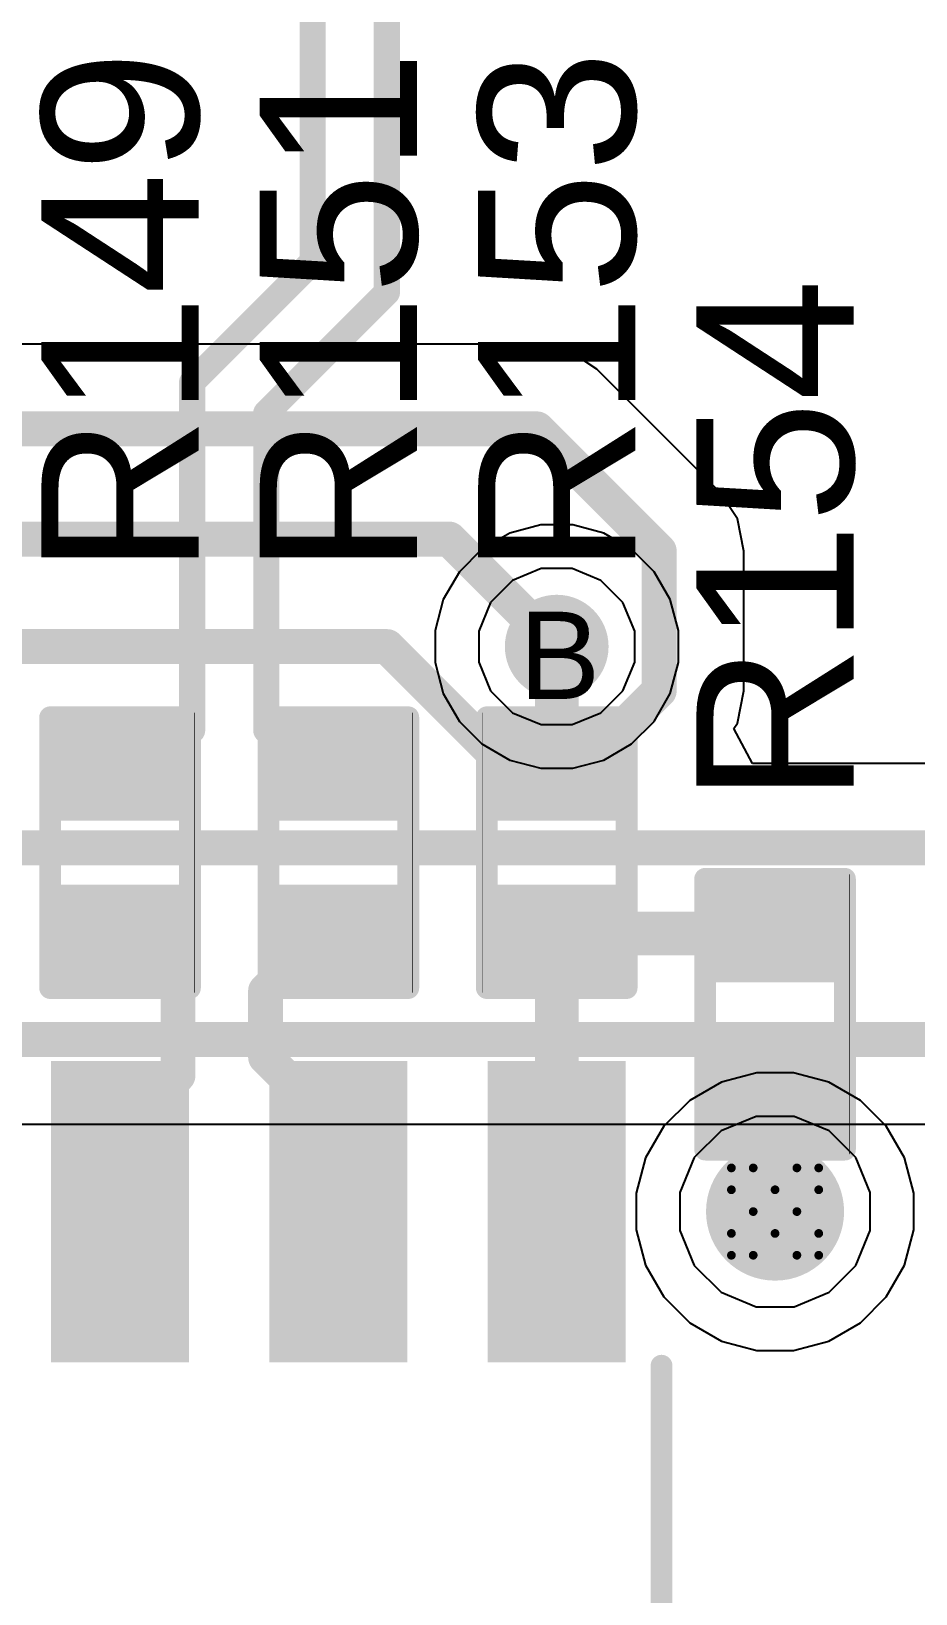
# Model space of a CAD drawing. Header units: inches. Extents: x 0 to 5379, y 0 to 5429.
# Drawn here: x 148.6 to 153.74, y 92.97 to 102.06 of the extents above; entities that cross this region are included whole.
import ezdxf

# ---------------------------------------------------------------- set-up
doc = ezdxf.new("R2010")
doc.units = ezdxf.units.IN
for name, color, linetype in [('Bottom Layer', 5, 'Continuous'), ('Bottom Solder', 6, 'Continuous'), ('Drill Drawing', 1, 'Continuous'), ('GND01', 16, 'Continuous'), ('GND02', 76, 'Continuous'), ('PWR', 156, 'Continuous'), ('SIG 01', 90, 'Continuous'), ('Top Layer', 1, 'Continuous'), ('Top Overlay', 2, 'Continuous'), ('Top Paste', 8, 'Continuous'), ('Top Solder', 216, 'Continuous'), ('Via Holes', 16, 'Continuous')]:
    doc.layers.add(name, color=color, linetype=linetype)
doc.styles.add('Arial', font='', dxfattribs={"height": 0.2})
doc.styles.get('Arial').set_extended_font_data('Arial')

# ---------------------------------------------------------------- blocks, each defined once
blk = doc.blocks.new('SOIC_8_0_154___3_90___W______60')
at = {"layer": 'Top Layer'}
for points in [[(-3.475, 1.605), (-3.475, 2.205), (-1.925, 2.205), (-1.925, 1.605)], [(1.925, 1.605), (1.925, 2.205), (3.475, 2.205), (3.475, 1.605)], [(-3.475, 0.335), (-3.475, 0.935), (-1.925, 0.935), (-1.925, 0.335)], [(1.925, 0.335), (1.925, 0.935), (3.475, 0.935), (3.475, 0.335)], [(-3.475, -0.935), (-3.475, -0.335), (-1.925, -0.335), (-1.925, -0.935)], [(1.925, -0.935), (1.925, -0.335), (3.475, -0.335), (3.475, -0.935)], [(-3.475, -2.205), (-3.475, -1.605), (-1.925, -1.605), (-1.925, -2.205)], [(1.925, -2.205), (1.925, -1.605), (3.475, -1.605), (3.475, -2.205)]]:
    blk.add_hatch(color=1, dxfattribs=at).paths.add_polyline_path(points)
at = {"layer": 'Top Overlay'}
blk.add_hatch(color=2, dxfattribs=at).paths.add_polyline_path([(-1.8382, 1.6258), (-1.4826, 1.6258), (-1.4826, 2.21), (-1.8382, 2.21)])
at = {"layer": 'Top Paste'}
for points in [[(-3.475, 1.605), (-3.475, 2.205), (-1.925, 2.205), (-1.925, 1.605)], [(1.925, 1.605), (1.925, 2.205), (3.475, 2.205), (3.475, 1.605)], [(-3.475, 0.335), (-3.475, 0.935), (-1.925, 0.935), (-1.925, 0.335)], [(1.925, 0.335), (1.925, 0.935), (3.475, 0.935), (3.475, 0.335)], [(-3.475, -0.935), (-3.475, -0.335), (-1.925, -0.335), (-1.925, -0.935)], [(1.925, -0.935), (1.925, -0.335), (3.475, -0.335), (3.475, -0.935)], [(-3.475, -2.205), (-3.475, -1.605), (-1.925, -1.605), (-1.925, -2.205)], [(1.925, -2.205), (1.925, -1.605), (3.475, -1.605), (3.475, -2.205)]]:
    blk.add_hatch(color=8, dxfattribs=at).paths.add_polyline_path(points)
at = {"layer": 'Top Solder'}
for points in [[(-3.5766, 1.5034), (-3.5766, 2.3066), (-1.8234, 2.3066), (-1.8234, 1.5034)], [(1.8234, 1.5034), (1.8234, 2.3066), (3.5766, 2.3066), (3.5766, 1.5034)], [(-3.5766, 0.2334), (-3.5766, 1.0366), (-1.8234, 1.0366), (-1.8234, 0.2334)], [(1.8234, 0.2334), (1.8234, 1.0366), (3.5766, 1.0366), (3.5766, 0.2334)], [(-3.5766, -1.0366), (-3.5766, -0.2334), (-1.8234, -0.2334), (-1.8234, -1.0366)], [(1.8234, -1.0366), (1.8234, -0.2334), (3.5766, -0.2334), (3.5766, -1.0366)], [(-3.5766, -2.3066), (-3.5766, -1.5034), (-1.8234, -1.5034), (-1.8234, -2.3066)], [(1.8234, -2.3066), (1.8234, -1.5034), (3.5766, -1.5034), (3.5766, -2.3066)]]:
    blk.add_hatch(color=216, dxfattribs=at).paths.add_polyline_path(points)
at = {"layer": 'Top Overlay'}
for points in [[(-1.8288, 2.5146, 0.127, 0.127, 0), (1.8034, 2.5146, 0.127, 0.127, 0)], [(-3.794, 2.0574, 0.127, 0.127, 0), (-3.794, 1.8034, 0.127, 0.127, 0)], [(-3.794, 2.0574, 0.127, 0.127, 0), (-3.667, 1.9304, 0.127, 0.127, 0)], [(-3.667, 1.9304, 0.127, 0.127, 0), (-3.794, 1.8034, 0.127, 0.127, 0)], [(-1.8288, -2.5146, 0.127, 0.127, 0), (1.8034, -2.5146, 0.127, 0.127, 0)]]:
    blk.add_lwpolyline(points, format="xyseb", dxfattribs=at)
for points in [[(-1.8605, 2.5146, 0.0635, 0.0635, 1), (-1.7971, 2.5146, 0.0635, 0.0635, 1)], [(1.7716, 2.5146, 0.0635, 0.0635, 1), (1.8352, 2.5146, 0.0635, 0.0635, 1)], [(-3.8258, 2.0574, 0.0635, 0.0635, 1), (-3.7623, 2.0574, 0.0635, 0.0635, 1)], [(-3.8258, 2.0574, 0.0635, 0.0635, 1), (-3.7623, 2.0574, 0.0635, 0.0635, 1)], [(-3.6988, 1.9304, 0.0635, 0.0635, 1), (-3.6353, 1.9304, 0.0635, 0.0635, 1)], [(-3.6988, 1.9304, 0.0635, 0.0635, 1), (-3.6353, 1.9304, 0.0635, 0.0635, 1)], [(-3.8258, 1.8034, 0.0635, 0.0635, 1), (-3.7623, 1.8034, 0.0635, 0.0635, 1)], [(-3.8258, 1.8034, 0.0635, 0.0635, 1), (-3.7623, 1.8034, 0.0635, 0.0635, 1)], [(-1.8605, -2.5146, 0.0635, 0.0635, 1), (-1.7971, -2.5146, 0.0635, 0.0635, 1)], [(1.7716, -2.5146, 0.0635, 0.0635, 1), (1.8352, -2.5146, 0.0635, 0.0635, 1)]]:
    blk.add_lwpolyline(points, format="xyseb", close=True, dxfattribs=at)
blk = doc.blocks.new('R___0402_61')
at = {"layer": 'Top Layer'}
for points in [[(-0.6985, -0.3175), (-0.6985, 0.3175), (-0.2413, 0.3175), (-0.2413, -0.3175)], [(0.2413, -0.3175), (0.2413, 0.3175), (0.6985, 0.3175), (0.6985, -0.3175)]]:
    blk.add_hatch(color=1, dxfattribs=at).paths.add_polyline_path(points)
at = {"layer": 'Top Paste'}
for points in [[(-0.6985, -0.3175), (-0.6985, 0.3175), (-0.2413, 0.3175), (-0.2413, -0.3175)], [(0.2413, -0.3175), (0.2413, 0.3175), (0.6985, 0.3175), (0.6985, -0.3175)]]:
    blk.add_hatch(color=8, dxfattribs=at).paths.add_polyline_path(points)
at = {"layer": 'Top Solder'}
for points in [[(-0.7535, -0.3725), (-0.7535, 0.3725), (-0.1863, 0.3725), (-0.1863, -0.3725)], [(0.1863, -0.3725), (0.1863, 0.3725), (0.7535, 0.3725), (0.7535, -0.3725)]]:
    blk.add_hatch(color=216, dxfattribs=at).paths.add_polyline_path(points)
at = {"layer": 'Top Overlay'}
for points in [[(-0.7874, 0.4064, 0.127, 0.127, 0), (0.7874, 0.4064, 0.127, 0.127, 0)], [(-0.7874, 0.4064, 0.127, 0.127, 0), (-0.7874, -0.4064, 0.127, 0.127, 0)], [(0.7874, 0.4064, 0.127, 0.127, 0), (0.7874, -0.4064, 0.127, 0.127, 0)], [(-0.7874, -0.4064, 0.127, 0.127, 0), (0.7874, -0.4064, 0.127, 0.127, 0)], [(-0.8128, -0.4318, 0.00323, 0.00323, 0), (0.8128, -0.4318, 0.00323, 0.00323, 0)]]:
    blk.add_lwpolyline(points, format="xyseb", dxfattribs=at)
for points in [[(-0.8191, 0.4064, 0.0635, 0.0635, 1), (-0.7556, 0.4064, 0.0635, 0.0635, 1)], [(-0.8191, 0.4064, 0.0635, 0.0635, 1), (-0.7556, 0.4064, 0.0635, 0.0635, 1)], [(0.7556, 0.4064, 0.0635, 0.0635, 1), (0.8191, 0.4064, 0.0635, 0.0635, 1)], [(0.7556, 0.4064, 0.0635, 0.0635, 1), (0.8191, 0.4064, 0.0635, 0.0635, 1)], [(-0.8191, -0.4064, 0.0635, 0.0635, 1), (-0.7556, -0.4064, 0.0635, 0.0635, 1)], [(-0.8191, -0.4064, 0.0635, 0.0635, 1), (-0.7556, -0.4064, 0.0635, 0.0635, 1)], [(0.7556, -0.4064, 0.0635, 0.0635, 1), (0.8191, -0.4064, 0.0635, 0.0635, 1)], [(0.7556, -0.4064, 0.0635, 0.0635, 1), (0.8191, -0.4064, 0.0635, 0.0635, 1)], [(-0.8136, -0.4318, 0.00161, 0.00161, 1), (-0.812, -0.4318, 0.00161, 0.00161, 1)], [(0.812, -0.4318, 0.00161, 0.00161, 1), (0.8136, -0.4318, 0.00161, 0.00161, 1)]]:
    blk.add_lwpolyline(points, format="xyseb", close=True, dxfattribs=at)
blk = doc.blocks.new('R___0402_62')
at = {"layer": 'Top Layer'}
for points in [[(-0.6985, -0.3175), (-0.6985, 0.3175), (-0.2413, 0.3175), (-0.2413, -0.3175)], [(0.2413, -0.3175), (0.2413, 0.3175), (0.6985, 0.3175), (0.6985, -0.3175)]]:
    blk.add_hatch(color=1, dxfattribs=at).paths.add_polyline_path(points)
at = {"layer": 'Top Paste'}
for points in [[(-0.6985, -0.3175), (-0.6985, 0.3175), (-0.2413, 0.3175), (-0.2413, -0.3175)], [(0.2413, -0.3175), (0.2413, 0.3175), (0.6985, 0.3175), (0.6985, -0.3175)]]:
    blk.add_hatch(color=8, dxfattribs=at).paths.add_polyline_path(points)
at = {"layer": 'Top Solder'}
for points in [[(-0.7535, -0.3725), (-0.7535, 0.3725), (-0.1863, 0.3725), (-0.1863, -0.3725)], [(0.1863, -0.3725), (0.1863, 0.3725), (0.7535, 0.3725), (0.7535, -0.3725)]]:
    blk.add_hatch(color=216, dxfattribs=at).paths.add_polyline_path(points)
at = {"layer": 'Top Overlay'}
for points in [[(0.7874, 0.4064, 0.127, 0.127, 0), (-0.7874, 0.4064, 0.127, 0.127, 0)], [(-0.7874, -0.4064, 0.127, 0.127, 0), (-0.7874, 0.4064, 0.127, 0.127, 0)], [(0.7874, -0.4064, 0.127, 0.127, 0), (0.7874, 0.4064, 0.127, 0.127, 0)], [(0.7874, -0.4064, 0.127, 0.127, 0), (-0.7874, -0.4064, 0.127, 0.127, 0)], [(0.8128, -0.4318, 0.00323, 0.00323, 0), (-0.8128, -0.4318, 0.00323, 0.00323, 0)]]:
    blk.add_lwpolyline(points, format="xyseb", dxfattribs=at)
for points in [[(-0.8191, 0.4064, 0.0635, 0.0635, 1), (-0.7556, 0.4064, 0.0635, 0.0635, 1)], [(-0.8191, 0.4064, 0.0635, 0.0635, 1), (-0.7556, 0.4064, 0.0635, 0.0635, 1)], [(0.7556, 0.4064, 0.0635, 0.0635, 1), (0.8191, 0.4064, 0.0635, 0.0635, 1)], [(0.7556, 0.4064, 0.0635, 0.0635, 1), (0.8191, 0.4064, 0.0635, 0.0635, 1)], [(-0.8191, -0.4064, 0.0635, 0.0635, 1), (-0.7556, -0.4064, 0.0635, 0.0635, 1)], [(-0.8191, -0.4064, 0.0635, 0.0635, 1), (-0.7556, -0.4064, 0.0635, 0.0635, 1)], [(0.7556, -0.4064, 0.0635, 0.0635, 1), (0.8191, -0.4064, 0.0635, 0.0635, 1)], [(0.7556, -0.4064, 0.0635, 0.0635, 1), (0.8191, -0.4064, 0.0635, 0.0635, 1)], [(-0.8136, -0.4318, 0.00161, 0.00161, 1), (-0.812, -0.4318, 0.00161, 0.00161, 1)], [(0.812, -0.4318, 0.00161, 0.00161, 1), (0.8136, -0.4318, 0.00161, 0.00161, 1)]]:
    blk.add_lwpolyline(points, format="xyseb", close=True, dxfattribs=at)
blk = doc.blocks.new('R___0402_64')
at = {"layer": 'Top Layer'}
for points in [[(-0.6985, -0.3175), (-0.6985, 0.3175), (-0.2413, 0.3175), (-0.2413, -0.3175)], [(0.2413, -0.3175), (0.2413, 0.3175), (0.6985, 0.3175), (0.6985, -0.3175)]]:
    blk.add_hatch(color=1, dxfattribs=at).paths.add_polyline_path(points)
at = {"layer": 'Top Paste'}
for points in [[(-0.6985, -0.3175), (-0.6985, 0.3175), (-0.2413, 0.3175), (-0.2413, -0.3175)], [(0.2413, -0.3175), (0.2413, 0.3175), (0.6985, 0.3175), (0.6985, -0.3175)]]:
    blk.add_hatch(color=8, dxfattribs=at).paths.add_polyline_path(points)
at = {"layer": 'Top Solder'}
for points in [[(-0.7535, -0.3725), (-0.7535, 0.3725), (-0.1863, 0.3725), (-0.1863, -0.3725)], [(0.1863, -0.3725), (0.1863, 0.3725), (0.7535, 0.3725), (0.7535, -0.3725)]]:
    blk.add_hatch(color=216, dxfattribs=at).paths.add_polyline_path(points)
at = {"layer": 'Top Overlay'}
for points in [[(-0.7874, 0.4064, 0.127, 0.127, 0), (0.7874, 0.4064, 0.127, 0.127, 0)], [(-0.7874, 0.4064, 0.127, 0.127, 0), (-0.7874, -0.4064, 0.127, 0.127, 0)], [(0.7874, 0.4064, 0.127, 0.127, 0), (0.7874, -0.4064, 0.127, 0.127, 0)], [(-0.7874, -0.4064, 0.127, 0.127, 0), (0.7874, -0.4064, 0.127, 0.127, 0)], [(-0.8128, -0.4318, 0.00323, 0.00323, 0), (0.8128, -0.4318, 0.00323, 0.00323, 0)]]:
    blk.add_lwpolyline(points, format="xyseb", dxfattribs=at)
for points in [[(-0.8191, 0.4064, 0.0635, 0.0635, 1), (-0.7556, 0.4064, 0.0635, 0.0635, 1)], [(-0.8191, 0.4064, 0.0635, 0.0635, 1), (-0.7556, 0.4064, 0.0635, 0.0635, 1)], [(0.7556, 0.4064, 0.0635, 0.0635, 1), (0.8191, 0.4064, 0.0635, 0.0635, 1)], [(0.7556, 0.4064, 0.0635, 0.0635, 1), (0.8191, 0.4064, 0.0635, 0.0635, 1)], [(-0.8191, -0.4064, 0.0635, 0.0635, 1), (-0.7556, -0.4064, 0.0635, 0.0635, 1)], [(-0.8191, -0.4064, 0.0635, 0.0635, 1), (-0.7556, -0.4064, 0.0635, 0.0635, 1)], [(0.7556, -0.4064, 0.0635, 0.0635, 1), (0.8191, -0.4064, 0.0635, 0.0635, 1)], [(0.7556, -0.4064, 0.0635, 0.0635, 1), (0.8191, -0.4064, 0.0635, 0.0635, 1)], [(-0.8136, -0.4318, 0.00161, 0.00161, 1), (-0.812, -0.4318, 0.00161, 0.00161, 1)], [(0.812, -0.4318, 0.00161, 0.00161, 1), (0.8136, -0.4318, 0.00161, 0.00161, 1)]]:
    blk.add_lwpolyline(points, format="xyseb", close=True, dxfattribs=at)
blk = doc.blocks.new('R___0402_66')
at = {"layer": 'Top Layer'}
for points in [[(-0.6985, -0.3175), (-0.6985, 0.3175), (-0.2413, 0.3175), (-0.2413, -0.3175)], [(0.2413, -0.3175), (0.2413, 0.3175), (0.6985, 0.3175), (0.6985, -0.3175)]]:
    blk.add_hatch(color=1, dxfattribs=at).paths.add_polyline_path(points)
at = {"layer": 'Top Paste'}
for points in [[(-0.6985, -0.3175), (-0.6985, 0.3175), (-0.2413, 0.3175), (-0.2413, -0.3175)], [(0.2413, -0.3175), (0.2413, 0.3175), (0.6985, 0.3175), (0.6985, -0.3175)]]:
    blk.add_hatch(color=8, dxfattribs=at).paths.add_polyline_path(points)
at = {"layer": 'Top Solder'}
for points in [[(-0.7535, -0.3725), (-0.7535, 0.3725), (-0.1863, 0.3725), (-0.1863, -0.3725)], [(0.1863, -0.3725), (0.1863, 0.3725), (0.7535, 0.3725), (0.7535, -0.3725)]]:
    blk.add_hatch(color=216, dxfattribs=at).paths.add_polyline_path(points)
at = {"layer": 'Top Overlay'}
for points in [[(-0.7874, 0.4064, 0.127, 0.127, 0), (0.7874, 0.4064, 0.127, 0.127, 0)], [(-0.7874, 0.4064, 0.127, 0.127, 0), (-0.7874, -0.4064, 0.127, 0.127, 0)], [(0.7874, 0.4064, 0.127, 0.127, 0), (0.7874, -0.4064, 0.127, 0.127, 0)], [(-0.7874, -0.4064, 0.127, 0.127, 0), (0.7874, -0.4064, 0.127, 0.127, 0)], [(-0.8128, -0.4318, 0.00323, 0.00323, 0), (0.8128, -0.4318, 0.00323, 0.00323, 0)]]:
    blk.add_lwpolyline(points, format="xyseb", dxfattribs=at)
for points in [[(-0.8191, 0.4064, 0.0635, 0.0635, 1), (-0.7556, 0.4064, 0.0635, 0.0635, 1)], [(-0.8191, 0.4064, 0.0635, 0.0635, 1), (-0.7556, 0.4064, 0.0635, 0.0635, 1)], [(0.7556, 0.4064, 0.0635, 0.0635, 1), (0.8191, 0.4064, 0.0635, 0.0635, 1)], [(0.7556, 0.4064, 0.0635, 0.0635, 1), (0.8191, 0.4064, 0.0635, 0.0635, 1)], [(-0.8191, -0.4064, 0.0635, 0.0635, 1), (-0.7556, -0.4064, 0.0635, 0.0635, 1)], [(-0.8191, -0.4064, 0.0635, 0.0635, 1), (-0.7556, -0.4064, 0.0635, 0.0635, 1)], [(0.7556, -0.4064, 0.0635, 0.0635, 1), (0.8191, -0.4064, 0.0635, 0.0635, 1)], [(0.7556, -0.4064, 0.0635, 0.0635, 1), (0.8191, -0.4064, 0.0635, 0.0635, 1)], [(-0.8136, -0.4318, 0.00161, 0.00161, 1), (-0.812, -0.4318, 0.00161, 0.00161, 1)], [(0.812, -0.4318, 0.00161, 0.00161, 1), (0.8136, -0.4318, 0.00161, 0.00161, 1)]]:
    blk.add_lwpolyline(points, format="xyseb", close=True, dxfattribs=at)

msp = doc.modelspace()

# ---------------------------------------------------------------- hatches: boundary and pattern name
at = {"layer": 'Bottom Layer'}
h = msp.add_hatch(color=5, dxfattribs=at)
edge = h.paths.add_edge_path()
edge.add_arc((151.655, 98.4758), 0.2, 0, 360)
h = msp.add_hatch(color=5, dxfattribs=at)
edge = h.paths.add_edge_path()
edge.add_arc((152.925, 95.1893), 0.3, 0, 360)
at = {"layer": 'Bottom Solder'}
h = msp.add_hatch(color=6, dxfattribs=at)
edge = h.paths.add_edge_path()
edge.add_arc((151.655, 98.4758), 0.3016, 0, 360)
h = msp.add_hatch(color=6, dxfattribs=at)
edge = h.paths.add_edge_path()
edge.add_arc((152.925, 95.1893), 0.4016, 0, 360)
at = {"layer": 'GND01'}
h = msp.add_hatch(color=16, dxfattribs=at)
edge = h.paths.add_edge_path()
edge.add_arc((151.655, 98.4758), 0.2, 0, 360)
h = msp.add_hatch(color=16, dxfattribs=at)
edge = h.paths.add_edge_path()
edge.add_arc((152.925, 95.1893), 0.3, 0, 360)
at = {"layer": 'GND02'}
h = msp.add_hatch(color=76, dxfattribs=at)
edge = h.paths.add_edge_path()
edge.add_arc((151.655, 98.4758), 0.2, 0, 360)
h = msp.add_hatch(color=76, dxfattribs=at)
edge = h.paths.add_edge_path()
edge.add_arc((152.925, 95.1893), 0.3, 0, 360)
at = {"layer": 'PWR'}
h = msp.add_hatch(color=156, dxfattribs=at)
edge = h.paths.add_edge_path()
edge.add_arc((151.655, 98.4758), 0.2, 0, 360)
h = msp.add_hatch(color=156, dxfattribs=at)
edge = h.paths.add_edge_path()
edge.add_arc((152.925, 95.1893), 0.3, 0, 360)
at = {"layer": 'SIG 01'}
h = msp.add_hatch(color=90, dxfattribs=at)
edge = h.paths.add_edge_path()
edge.add_arc((151.655, 98.4758), 0.2, 0, 360)
h = msp.add_hatch(color=90, dxfattribs=at)
edge = h.paths.add_edge_path()
edge.add_arc((152.925, 95.1893), 0.3, 0, 360)
at = {"layer": 'Top Layer'}
h = msp.add_hatch(color=1, dxfattribs=at)
edge = h.paths.add_edge_path()
edge.add_arc((151.655, 98.4758), 0.2, 0, 360)
h = msp.add_hatch(color=1, dxfattribs=at)
edge = h.paths.add_edge_path()
edge.add_arc((152.925, 95.1893), 0.3, 0, 360)
at = {"layer": 'Top Solder'}
h = msp.add_hatch(color=216, dxfattribs=at)
edge = h.paths.add_edge_path()
edge.add_arc((151.655, 98.4758), 0.3016, 0, 360)
h = msp.add_hatch(color=216, dxfattribs=at)
edge = h.paths.add_edge_path()
edge.add_arc((152.925, 95.1893), 0.4016, 0, 360)
at = {"layer": 'Via Holes'}
h = msp.add_hatch(color=7, dxfattribs=at)
edge = h.paths.add_edge_path()
edge.add_arc((151.655, 98.4758), 0.1, 0, 360)
h = msp.add_hatch(color=7, dxfattribs=at)
edge = h.paths.add_edge_path()
edge.add_arc((152.925, 95.1893), 0.15, 0, 360)

# ---------------------------------------------------------------- linework, layer by layer
at = {"layer": 'Bottom Layer'}
for p, q in [((151.5618, 99.1838), (151.3817, 99.1355)), ((151.7482, 99.1838), (151.5618, 99.1838)), ((151.9283, 99.1355), (151.7482, 99.1838)), ((151.3817, 99.1355), (151.2203, 99.0423)), ((152.0897, 99.0423), (151.9283, 99.1355)), ((151.2203, 99.0423), (151.0885, 98.9105)), ((152.2215, 98.9105), (152.0897, 99.0423)), ((151.0885, 98.9105), (150.9953, 98.7491)), ((152.3147, 98.7491), (152.2215, 98.9105)), ((150.9953, 98.7491), (150.947, 98.569)), ((152.363, 98.569), (152.3147, 98.7491)), ((150.947, 98.569), (150.947, 98.3826)), ((152.363, 98.3826), (152.363, 98.569)), ((150.947, 98.3826), (150.9953, 98.2025)), ((152.3147, 98.2025), (152.363, 98.3826)), ((150.9953, 98.2025), (151.0885, 98.0411)), ((152.2215, 98.0411), (152.3147, 98.2025)), ((151.0885, 98.0411), (151.2203, 97.9093)), ((152.0897, 97.9093), (152.2215, 98.0411)), ((151.2203, 97.9093), (151.3817, 97.8161)), ((151.9283, 97.8161), (152.0897, 97.9093)), ((151.3817, 97.8161), (151.5618, 97.7678)), ((151.7482, 97.7678), (151.9283, 97.8161)), ((151.5618, 97.7678), (151.7482, 97.7678)), ((152.8186, 95.9973), (152.6131, 95.9423)), ((153.0314, 95.9973), (152.8186, 95.9973)), ((153.2369, 95.9423), (153.0314, 95.9973)), ((152.6131, 95.9423), (152.4289, 95.8359)), ((153.4211, 95.8359), (153.2369, 95.9423)), ((152.4289, 95.8359), (152.2784, 95.6854)), ((153.5716, 95.6854), (153.4211, 95.8359)), ((152.2784, 95.6854), (152.1721, 95.5012)), ((153.6779, 95.5012), (153.5716, 95.6854)), ((152.1721, 95.5012), (152.117, 95.2957)), ((153.733, 95.2957), (153.6779, 95.5012)), ((152.117, 95.2957), (152.117, 95.0829)), ((153.733, 95.0829), (153.733, 95.2957)), ((152.117, 95.0829), (152.1721, 94.8774)), ((153.6779, 94.8774), (153.733, 95.0829)), ((152.1721, 94.8774), (152.2784, 94.6932)), ((153.5716, 94.6932), (153.6779, 94.8774)), ((152.2784, 94.6932), (152.4289, 94.5428)), ((153.4211, 94.5428), (153.5716, 94.6932)), ((152.4289, 94.5428), (152.6131, 94.4364)), ((153.2369, 94.4364), (153.4211, 94.5428)), ((152.6131, 94.4364), (152.8186, 94.3813)), ((153.0314, 94.3813), (153.2369, 94.4364)), ((152.8186, 94.3813), (153.0314, 94.3813))]:
    msp.add_line(p, q, dxfattribs=at)
at = {"layer": 'Drill Drawing'}
for points in [[(152.671, 95.3163, 0.0508, 0.0508, 0), (152.671, 95.4433, 0.0508, 0.0508, 0)], [(152.671, 95.4433, 0.0508, 0.0508, 0), (152.798, 95.4433, 0.0508, 0.0508, 0)], [(152.798, 95.4433, 0.0508, 0.0508, 0), (152.925, 95.3163, 0.0508, 0.0508, 0)], [(152.925, 95.3163, 0.0508, 0.0508, 0), (153.052, 95.4433, 0.0508, 0.0508, 0)], [(153.052, 95.4433, 0.0508, 0.0508, 0), (153.179, 95.4433, 0.0508, 0.0508, 0)], [(153.179, 95.3163, 0.0508, 0.0508, 0), (153.179, 95.4433, 0.0508, 0.0508, 0)], [(152.671, 95.3163, 0.0508, 0.0508, 0), (152.798, 95.1893, 0.0508, 0.0508, 0)], [(153.052, 95.1893, 0.0508, 0.0508, 0), (153.179, 95.3163, 0.0508, 0.0508, 0)], [(152.671, 95.0623, 0.0508, 0.0508, 0), (152.798, 95.1893, 0.0508, 0.0508, 0)], [(153.052, 95.1893, 0.0508, 0.0508, 0), (153.179, 95.0623, 0.0508, 0.0508, 0)], [(152.671, 94.9353, 0.0508, 0.0508, 0), (152.671, 95.0623, 0.0508, 0.0508, 0)], [(152.798, 94.9353, 0.0508, 0.0508, 0), (152.925, 95.0623, 0.0508, 0.0508, 0)], [(152.925, 95.0623, 0.0508, 0.0508, 0), (153.052, 94.9353, 0.0508, 0.0508, 0)], [(153.179, 94.9353, 0.0508, 0.0508, 0), (153.179, 95.0623, 0.0508, 0.0508, 0)], [(152.671, 94.9353, 0.0508, 0.0508, 0), (152.798, 94.9353, 0.0508, 0.0508, 0)], [(153.052, 94.9353, 0.0508, 0.0508, 0), (153.179, 94.9353, 0.0508, 0.0508, 0)]]:
    msp.add_lwpolyline(points, format="xyseb", dxfattribs=at)
for points in [[(152.6583, 95.4433, 0.0254, 0.0254, 1), (152.6837, 95.4433, 0.0254, 0.0254, 1)], [(152.6583, 95.4433, 0.0254, 0.0254, 1), (152.6837, 95.4433, 0.0254, 0.0254, 1)], [(152.7853, 95.4433, 0.0254, 0.0254, 1), (152.8107, 95.4433, 0.0254, 0.0254, 1)], [(152.7853, 95.4433, 0.0254, 0.0254, 1), (152.8107, 95.4433, 0.0254, 0.0254, 1)], [(153.0393, 95.4433, 0.0254, 0.0254, 1), (153.0647, 95.4433, 0.0254, 0.0254, 1)], [(153.0393, 95.4433, 0.0254, 0.0254, 1), (153.0647, 95.4433, 0.0254, 0.0254, 1)], [(153.1663, 95.4433, 0.0254, 0.0254, 1), (153.1917, 95.4433, 0.0254, 0.0254, 1)], [(153.1663, 95.4433, 0.0254, 0.0254, 1), (153.1917, 95.4433, 0.0254, 0.0254, 1)], [(152.6583, 95.3163, 0.0254, 0.0254, 1), (152.6837, 95.3163, 0.0254, 0.0254, 1)], [(152.6583, 95.3163, 0.0254, 0.0254, 1), (152.6837, 95.3163, 0.0254, 0.0254, 1)], [(152.9123, 95.3163, 0.0254, 0.0254, 1), (152.9377, 95.3163, 0.0254, 0.0254, 1)], [(152.9123, 95.3163, 0.0254, 0.0254, 1), (152.9377, 95.3163, 0.0254, 0.0254, 1)], [(153.1663, 95.3163, 0.0254, 0.0254, 1), (153.1917, 95.3163, 0.0254, 0.0254, 1)], [(153.1663, 95.3163, 0.0254, 0.0254, 1), (153.1917, 95.3163, 0.0254, 0.0254, 1)], [(152.7853, 95.1893, 0.0254, 0.0254, 1), (152.8107, 95.1893, 0.0254, 0.0254, 1)], [(152.7853, 95.1893, 0.0254, 0.0254, 1), (152.8107, 95.1893, 0.0254, 0.0254, 1)], [(153.0393, 95.1893, 0.0254, 0.0254, 1), (153.0647, 95.1893, 0.0254, 0.0254, 1)], [(153.0393, 95.1893, 0.0254, 0.0254, 1), (153.0647, 95.1893, 0.0254, 0.0254, 1)], [(152.6583, 95.0623, 0.0254, 0.0254, 1), (152.6837, 95.0623, 0.0254, 0.0254, 1)], [(152.6583, 95.0623, 0.0254, 0.0254, 1), (152.6837, 95.0623, 0.0254, 0.0254, 1)], [(152.9123, 95.0623, 0.0254, 0.0254, 1), (152.9377, 95.0623, 0.0254, 0.0254, 1)], [(152.9123, 95.0623, 0.0254, 0.0254, 1), (152.9377, 95.0623, 0.0254, 0.0254, 1)], [(153.1663, 95.0623, 0.0254, 0.0254, 1), (153.1917, 95.0623, 0.0254, 0.0254, 1)], [(153.1663, 95.0623, 0.0254, 0.0254, 1), (153.1917, 95.0623, 0.0254, 0.0254, 1)], [(152.6583, 94.9353, 0.0254, 0.0254, 1), (152.6837, 94.9353, 0.0254, 0.0254, 1)], [(152.6583, 94.9353, 0.0254, 0.0254, 1), (152.6837, 94.9353, 0.0254, 0.0254, 1)], [(152.7853, 94.9353, 0.0254, 0.0254, 1), (152.8107, 94.9353, 0.0254, 0.0254, 1)], [(152.7853, 94.9353, 0.0254, 0.0254, 1), (152.8107, 94.9353, 0.0254, 0.0254, 1)], [(153.0393, 94.9353, 0.0254, 0.0254, 1), (153.0647, 94.9353, 0.0254, 0.0254, 1)], [(153.0393, 94.9353, 0.0254, 0.0254, 1), (153.0647, 94.9353, 0.0254, 0.0254, 1)], [(153.1663, 94.9353, 0.0254, 0.0254, 1), (153.1917, 94.9353, 0.0254, 0.0254, 1)], [(153.1663, 94.9353, 0.0254, 0.0254, 1), (153.1917, 94.9353, 0.0254, 0.0254, 1)]]:
    msp.add_lwpolyline(points, format="xyseb", close=True, dxfattribs=at)
at = {"layer": 'GND01'}
for p, q in [((151.5647, 98.9298), (151.3978, 98.8607)), ((151.7453, 98.9298), (151.5647, 98.9298)), ((151.9122, 98.8607), (151.7453, 98.9298)), ((151.3978, 98.8607), (151.2701, 98.733)), ((152.0399, 98.733), (151.9122, 98.8607)), ((151.2701, 98.733), (151.201, 98.5661)), ((152.109, 98.5661), (152.0399, 98.733)), ((151.201, 98.5661), (151.201, 98.3855)), ((152.109, 98.3855), (152.109, 98.5661)), ((151.201, 98.3855), (151.2701, 98.2186)), ((152.0399, 98.2186), (152.109, 98.3855)), ((151.2701, 98.2186), (151.3978, 98.0909)), ((151.9122, 98.0909), (152.0399, 98.2186)), ((151.3978, 98.0909), (151.5647, 98.0218)), ((151.7453, 98.0218), (151.9122, 98.0909)), ((151.5647, 98.0218), (151.7453, 98.0218))]:
    msp.add_line(p, q, dxfattribs=at)
at = {"layer": 'GND02'}
for p, q in [((151.5647, 98.9298), (151.3978, 98.8607)), ((151.7453, 98.9298), (151.5647, 98.9298)), ((151.9122, 98.8607), (151.7453, 98.9298)), ((151.3978, 98.8607), (151.2701, 98.733)), ((152.0399, 98.733), (151.9122, 98.8607)), ((151.2701, 98.733), (151.201, 98.5661)), ((152.109, 98.5661), (152.0399, 98.733)), ((151.201, 98.5661), (151.201, 98.3855)), ((152.109, 98.3855), (152.109, 98.5661)), ((151.201, 98.3855), (151.2701, 98.2186)), ((152.0399, 98.2186), (152.109, 98.3855)), ((151.2701, 98.2186), (151.3978, 98.0909)), ((151.9122, 98.0909), (152.0399, 98.2186)), ((151.3978, 98.0909), (151.5647, 98.0218)), ((151.7453, 98.0218), (151.9122, 98.0909)), ((151.5647, 98.0218), (151.7453, 98.0218))]:
    msp.add_line(p, q, dxfattribs=at)
at = {"layer": 'PWR'}
for p, q in [((151.5647, 98.9298), (151.3978, 98.8607)), ((151.7453, 98.9298), (151.5647, 98.9298)), ((151.9122, 98.8607), (151.7453, 98.9298)), ((151.3978, 98.8607), (151.2701, 98.733)), ((152.0399, 98.733), (151.9122, 98.8607)), ((151.2701, 98.733), (151.201, 98.5661)), ((152.109, 98.5661), (152.0399, 98.733)), ((151.201, 98.5661), (151.201, 98.3855)), ((152.109, 98.3855), (152.109, 98.5661)), ((151.201, 98.3855), (151.2701, 98.2186)), ((152.0399, 98.2186), (152.109, 98.3855)), ((151.2701, 98.2186), (151.3978, 98.0909)), ((151.9122, 98.0909), (152.0399, 98.2186)), ((151.3978, 98.0909), (151.5647, 98.0218)), ((151.7453, 98.0218), (151.9122, 98.0909)), ((151.5647, 98.0218), (151.7453, 98.0218)), ((152.8148, 95.7433), (152.6112, 95.659)), ((153.0352, 95.7433), (152.8148, 95.7433)), ((153.2388, 95.659), (153.0352, 95.7433)), ((152.6112, 95.659), (152.4553, 95.5031)), ((153.3947, 95.5031), (153.2388, 95.659)), ((152.4553, 95.5031), (152.371, 95.2995)), ((153.479, 95.2995), (153.3947, 95.5031)), ((152.371, 95.2995), (152.371, 95.0791)), ((153.479, 95.0791), (153.479, 95.2995)), ((152.371, 95.0791), (152.4553, 94.8755)), ((153.3947, 94.8755), (153.479, 95.0791)), ((152.4553, 94.8755), (152.6112, 94.7197)), ((153.2388, 94.7197), (153.3947, 94.8755)), ((152.6112, 94.7197), (152.8148, 94.6353)), ((153.0352, 94.6353), (153.2388, 94.7197)), ((152.8148, 94.6353), (153.0352, 94.6353))]:
    msp.add_line(p, q, dxfattribs=at)
at = {"layer": 'SIG 01'}
for p, q in [((151.54, 100.2343), (146.2231, 100.2343)), ((151.7283, 100.1968), (151.54, 100.2343)), ((151.8879, 100.0902), (151.7283, 100.1968)), ((152.5991, 99.379), (151.8879, 100.0902)), ((152.7057, 99.2193), (152.5991, 99.379)), ((152.7432, 99.031), (152.7057, 99.2193)), ((152.7432, 98.2191), (152.7432, 99.031)), ((152.7057, 98.0308), (152.7432, 98.2191)), ((152.6851, 97.9998), (152.7057, 98.0308)), ((152.7937, 97.7966), (152.6851, 97.9998)), ((158.4123, 97.7966), (152.7937, 97.7966)), ((147.3025, 95.6977), (157.1649, 95.6977))]:
    msp.add_line(p, q, dxfattribs=at)
for points in [[(146.0192, 99.7422, 0.2032, 0.2032, 0), (151.54, 99.7422, 0.2032, 0.2032, 0)], [(151.54, 99.7422, 0.2032, 0.2032, 0), (152.2512, 99.031, 0.2032, 0.2032, 0)], [(145.6525, 99.1015, 0.2032, 0.2032, 0), (151.0293, 99.1015, 0.2032, 0.2032, 0)], [(151.0293, 99.1015, 0.2032, 0.2032, 0), (151.655, 98.4758, 0.2032, 0.2032, 0)], [(152.2512, 98.2191, 0.2032, 0.2032, 0), (152.2512, 99.031, 0.2032, 0.2032, 0)], [(147.845, 98.4758, 0.2032, 0.2032, 0), (150.6682, 98.4758, 0.2032, 0.2032, 0)], [(150.6682, 98.4758, 0.2032, 0.2032, 0), (151.2492, 97.8948, 0.2032, 0.2032, 0)], [(151.9269, 97.8948, 0.2032, 0.2032, 0), (152.2512, 98.2191, 0.2032, 0.2032, 0)], [(151.2492, 97.8948, 0.2032, 0.2032, 0), (151.9269, 97.8948, 0.2032, 0.2032, 0)], [(144.8996, 97.3046, 0.2032, 0.2032, 0), (158.4123, 97.3046, 0.2032, 0.2032, 0)], [(144.2583, 96.1898, 0.2032, 0.2032, 0), (157.3688, 96.1898, 0.2032, 0.2032, 0)]]:
    msp.add_lwpolyline(points, format="xyseb", dxfattribs=at)
for points in [[(151.4892, 99.7422, 0.1016, 0.1016, 1), (151.5908, 99.7422, 0.1016, 0.1016, 1)], [(151.4892, 99.7422, 0.1016, 0.1016, 1), (151.5908, 99.7422, 0.1016, 0.1016, 1)], [(150.9785, 99.1015, 0.1016, 0.1016, 1), (151.0801, 99.1015, 0.1016, 0.1016, 1)], [(150.9785, 99.1015, 0.1016, 0.1016, 1), (151.0801, 99.1015, 0.1016, 0.1016, 1)], [(152.2004, 99.031, 0.1016, 0.1016, 1), (152.302, 99.031, 0.1016, 0.1016, 1)], [(152.2004, 99.031, 0.1016, 0.1016, 1), (152.302, 99.031, 0.1016, 0.1016, 1)], [(150.6174, 98.4758, 0.1016, 0.1016, 1), (150.719, 98.4758, 0.1016, 0.1016, 1)], [(150.6174, 98.4758, 0.1016, 0.1016, 1), (150.719, 98.4758, 0.1016, 0.1016, 1)], [(151.6042, 98.4758, 0.1016, 0.1016, 1), (151.7058, 98.4758, 0.1016, 0.1016, 1)], [(152.2004, 98.2191, 0.1016, 0.1016, 1), (152.302, 98.2191, 0.1016, 0.1016, 1)], [(152.2004, 98.2191, 0.1016, 0.1016, 1), (152.302, 98.2191, 0.1016, 0.1016, 1)], [(151.1984, 97.8948, 0.1016, 0.1016, 1), (151.3, 97.8948, 0.1016, 0.1016, 1)], [(151.1984, 97.8948, 0.1016, 0.1016, 1), (151.3, 97.8948, 0.1016, 0.1016, 1)], [(151.8761, 97.8948, 0.1016, 0.1016, 1), (151.9777, 97.8948, 0.1016, 0.1016, 1)], [(151.8761, 97.8948, 0.1016, 0.1016, 1), (151.9777, 97.8948, 0.1016, 0.1016, 1)]]:
    msp.add_lwpolyline(points, format="xyseb", close=True, dxfattribs=at)
at = {"layer": 'Top Layer'}
for points in [[(150.6671, 100.536, 0.1524, 0.1524, 0), (150.6671, 103.7674, 0.1524, 0.1524, 0)], [(150.2353, 100.7148, 0.1524, 0.1524, 0), (150.2353, 103.3549, 0.1524, 0.1524, 0)], [(149.5341, 100.0136, 0.1524, 0.1524, 0), (150.2353, 100.7148, 0.1524, 0.1524, 0)], [(149.9659, 99.8348, 0.1524, 0.1524, 0), (150.6671, 100.536, 0.1524, 0.1524, 0)], [(149.5341, 97.9888, 0.1524, 0.1524, 0), (149.5341, 100.0136, 0.1524, 0.1524, 0)], [(149.9659, 97.9888, 0.1524, 0.1524, 0), (149.9659, 99.8348, 0.1524, 0.1524, 0)], [(151.655, 97.7471, 0.254, 0.254, 0), (151.655, 98.4758, 0.254, 0.254, 0)], [(149.4448, 97.8995, 0.1524, 0.1524, 0), (149.5341, 97.9888, 0.1524, 0.1524, 0)], [(149.9659, 97.9888, 0.1524, 0.1524, 0), (150.0552, 97.8995, 0.1524, 0.1524, 0)], [(149.115, 97.7471, 0.1524, 0.1524, 0), (149.2674, 97.8995, 0.1524, 0.1524, 0)], [(149.2674, 97.8995, 0.1524, 0.1524, 0), (149.4448, 97.8995, 0.1524, 0.1524, 0)], [(150.0552, 97.8995, 0.1524, 0.1524, 0), (150.2326, 97.8995, 0.1524, 0.1524, 0)], [(150.2326, 97.8995, 0.1524, 0.1524, 0), (150.385, 97.7471, 0.1524, 0.1524, 0)], [(149.115, 96.8073, 0.2032, 0.2032, 0), (149.2039, 96.8073, 0.2032, 0.2032, 0)], [(149.2039, 96.8073, 0.2032, 0.2032, 0), (149.4519, 96.5593, 0.2032, 0.2032, 0)], [(150.1691, 96.6803, 0.2032, 0.2032, 0), (150.2961, 96.8073, 0.2032, 0.2032, 0)], [(150.2961, 96.8073, 0.2032, 0.2032, 0), (150.385, 96.8073, 0.2032, 0.2032, 0)], [(151.655, 96.8073, 0.254, 0.254, 0), (152.925, 96.8073, 0.254, 0.254, 0)], [(151.655, 95.1893, 0.254, 0.254, 0), (151.655, 96.8073, 0.254, 0.254, 0)], [(149.9615, 96.4728, 0.2032, 0.2032, 0), (150.1691, 96.6803, 0.2032, 0.2032, 0)], [(150.1691, 96.6803, 0.2032, 0.2032, 0), (150.1691, 96.6803, 0.2032, 0.2032, 0)], [(149.4519, 95.9818, 0.2032, 0.2032, 0), (149.4519, 96.5593, 0.2032, 0.2032, 0)], [(149.9615, 96.0878, 0.2032, 0.2032, 0), (149.9615, 96.4728, 0.2032, 0.2032, 0)], [(149.9615, 96.0878, 0.2032, 0.2032, 0), (150.385, 95.6643, 0.2032, 0.2032, 0)], [(149.3329, 95.8627, 0.2032, 0.2032, 0), (149.4519, 95.9818, 0.2032, 0.2032, 0)], [(152.925, 95.1893, 0.254, 0.254, 0), (152.925, 95.8675, 0.254, 0.254, 0)], [(149.115, 95.6643, 0.2032, 0.2032, 0), (149.3134, 95.8627, 0.2032, 0.2032, 0)], [(149.3134, 95.8627, 0.2032, 0.2032, 0), (149.3329, 95.8627, 0.2032, 0.2032, 0)], [(149.115, 95.1893, 0.2032, 0.2032, 0), (149.115, 95.6643, 0.2032, 0.2032, 0)], [(150.385, 95.1893, 0.2032, 0.2032, 0), (150.385, 95.6643, 0.2032, 0.2032, 0)]]:
    msp.add_lwpolyline(points, format="xyseb", dxfattribs=at)
for points in [[(150.1972, 100.7148, 0.0762, 0.0762, 1), (150.2734, 100.7148, 0.0762, 0.0762, 1)], [(150.1972, 100.7148, 0.0762, 0.0762, 1), (150.2734, 100.7148, 0.0762, 0.0762, 1)], [(150.629, 100.536, 0.0762, 0.0762, 1), (150.7052, 100.536, 0.0762, 0.0762, 1)], [(150.629, 100.536, 0.0762, 0.0762, 1), (150.7052, 100.536, 0.0762, 0.0762, 1)], [(149.496, 100.0136, 0.0762, 0.0762, 1), (149.5722, 100.0136, 0.0762, 0.0762, 1)], [(149.496, 100.0136, 0.0762, 0.0762, 1), (149.5722, 100.0136, 0.0762, 0.0762, 1)], [(149.9278, 99.8348, 0.0762, 0.0762, 1), (150.004, 99.8348, 0.0762, 0.0762, 1)], [(149.9278, 99.8348, 0.0762, 0.0762, 1), (150.004, 99.8348, 0.0762, 0.0762, 1)], [(151.5915, 98.4758, 0.127, 0.127, 1), (151.7185, 98.4758, 0.127, 0.127, 1)], [(149.496, 97.9888, 0.0762, 0.0762, 1), (149.5722, 97.9888, 0.0762, 0.0762, 1)], [(149.496, 97.9888, 0.0762, 0.0762, 1), (149.5722, 97.9888, 0.0762, 0.0762, 1)], [(149.9278, 97.9888, 0.0762, 0.0762, 1), (150.004, 97.9888, 0.0762, 0.0762, 1)], [(149.9278, 97.9888, 0.0762, 0.0762, 1), (150.004, 97.9888, 0.0762, 0.0762, 1)], [(149.2293, 97.8995, 0.0762, 0.0762, 1), (149.3055, 97.8995, 0.0762, 0.0762, 1)], [(149.2293, 97.8995, 0.0762, 0.0762, 1), (149.3055, 97.8995, 0.0762, 0.0762, 1)], [(149.4067, 97.8995, 0.0762, 0.0762, 1), (149.4829, 97.8995, 0.0762, 0.0762, 1)], [(149.4067, 97.8995, 0.0762, 0.0762, 1), (149.4829, 97.8995, 0.0762, 0.0762, 1)], [(150.0171, 97.8995, 0.0762, 0.0762, 1), (150.0933, 97.8995, 0.0762, 0.0762, 1)], [(150.0171, 97.8995, 0.0762, 0.0762, 1), (150.0933, 97.8995, 0.0762, 0.0762, 1)], [(150.1945, 97.8995, 0.0762, 0.0762, 1), (150.2707, 97.8995, 0.0762, 0.0762, 1)], [(150.1945, 97.8995, 0.0762, 0.0762, 1), (150.2707, 97.8995, 0.0762, 0.0762, 1)], [(149.0769, 97.7471, 0.0762, 0.0762, 1), (149.1531, 97.7471, 0.0762, 0.0762, 1)], [(150.3469, 97.7471, 0.0762, 0.0762, 1), (150.4231, 97.7471, 0.0762, 0.0762, 1)], [(151.5915, 97.7471, 0.127, 0.127, 1), (151.7185, 97.7471, 0.127, 0.127, 1)], [(149.0642, 96.8073, 0.1016, 0.1016, 1), (149.1658, 96.8073, 0.1016, 0.1016, 1)], [(149.1531, 96.8073, 0.1016, 0.1016, 1), (149.2547, 96.8073, 0.1016, 0.1016, 1)], [(149.1531, 96.8073, 0.1016, 0.1016, 1), (149.2547, 96.8073, 0.1016, 0.1016, 1)], [(150.2453, 96.8073, 0.1016, 0.1016, 1), (150.3469, 96.8073, 0.1016, 0.1016, 1)], [(150.2453, 96.8073, 0.1016, 0.1016, 1), (150.3469, 96.8073, 0.1016, 0.1016, 1)], [(150.3342, 96.8073, 0.1016, 0.1016, 1), (150.4358, 96.8073, 0.1016, 0.1016, 1)], [(151.5915, 96.8073, 0.127, 0.127, 1), (151.7185, 96.8073, 0.127, 0.127, 1)], [(151.5915, 96.8073, 0.127, 0.127, 1), (151.7185, 96.8073, 0.127, 0.127, 1)], [(152.8615, 96.8073, 0.127, 0.127, 1), (152.9885, 96.8073, 0.127, 0.127, 1)], [(150.1183, 96.6803, 0.1016, 0.1016, 1), (150.2199, 96.6803, 0.1016, 0.1016, 1)], [(150.1183, 96.6803, 0.1016, 0.1016, 1), (150.2199, 96.6803, 0.1016, 0.1016, 1)], [(150.1183, 96.6803, 0.1016, 0.1016, 1), (150.2199, 96.6803, 0.1016, 0.1016, 1)], [(150.1183, 96.6803, 0.1016, 0.1016, 1), (150.2199, 96.6803, 0.1016, 0.1016, 1)], [(149.4011, 96.5593, 0.1016, 0.1016, 1), (149.5027, 96.5593, 0.1016, 0.1016, 1)], [(149.4011, 96.5593, 0.1016, 0.1016, 1), (149.5027, 96.5593, 0.1016, 0.1016, 1)], [(149.9107, 96.4728, 0.1016, 0.1016, 1), (150.0123, 96.4728, 0.1016, 0.1016, 1)], [(149.9107, 96.4728, 0.1016, 0.1016, 1), (150.0123, 96.4728, 0.1016, 0.1016, 1)], [(149.9107, 96.0878, 0.1016, 0.1016, 1), (150.0123, 96.0878, 0.1016, 0.1016, 1)], [(149.9107, 96.0878, 0.1016, 0.1016, 1), (150.0123, 96.0878, 0.1016, 0.1016, 1)], [(149.4011, 95.9818, 0.1016, 0.1016, 1), (149.5027, 95.9818, 0.1016, 0.1016, 1)], [(149.4011, 95.9818, 0.1016, 0.1016, 1), (149.5027, 95.9818, 0.1016, 0.1016, 1)], [(152.8615, 95.8675, 0.127, 0.127, 1), (152.9885, 95.8675, 0.127, 0.127, 1)], [(149.2626, 95.8627, 0.1016, 0.1016, 1), (149.3642, 95.8627, 0.1016, 0.1016, 1)], [(149.2626, 95.8627, 0.1016, 0.1016, 1), (149.3642, 95.8627, 0.1016, 0.1016, 1)], [(149.2821, 95.8627, 0.1016, 0.1016, 1), (149.3837, 95.8627, 0.1016, 0.1016, 1)], [(149.2821, 95.8627, 0.1016, 0.1016, 1), (149.3837, 95.8627, 0.1016, 0.1016, 1)], [(149.0642, 95.6643, 0.1016, 0.1016, 1), (149.1658, 95.6643, 0.1016, 0.1016, 1)], [(149.0642, 95.6643, 0.1016, 0.1016, 1), (149.1658, 95.6643, 0.1016, 0.1016, 1)], [(150.3342, 95.6643, 0.1016, 0.1016, 1), (150.4358, 95.6643, 0.1016, 0.1016, 1)], [(150.3342, 95.6643, 0.1016, 0.1016, 1), (150.4358, 95.6643, 0.1016, 0.1016, 1)], [(149.0642, 95.1893, 0.1016, 0.1016, 1), (149.1658, 95.1893, 0.1016, 0.1016, 1)], [(150.3342, 95.1893, 0.1016, 0.1016, 1), (150.4358, 95.1893, 0.1016, 0.1016, 1)], [(151.5915, 95.1893, 0.127, 0.127, 1), (151.7185, 95.1893, 0.127, 0.127, 1)], [(152.8615, 95.1893, 0.127, 0.127, 1), (152.9885, 95.1893, 0.127, 0.127, 1)]]:
    msp.add_lwpolyline(points, format="xyseb", close=True, dxfattribs=at)

# ---------------------------------------------------------------- block references
for name, p, rotation in [('R___0402_66', (149.115, 97.2772), 90), ('R___0402_64', (150.385, 97.2772), 90), ('R___0402_62', (151.655, 97.2772), 270), ('R___0402_61', (152.925, 96.3374), 90), ('SOIC_8_0_154___3_90___W______60', (149.75, 92.4893), 90)]:
    msp.add_blockref(name, p, dxfattribs=dict(rotation=rotation))

# ---------------------------------------------------------------- texts
at = {"layer": 'Drill Drawing', "style": 'Arial'}
msp.add_text('B', height=0.508, dxfattribs=at).set_placement((151.4349, 98.1711))
at = {"layer": 'Top Overlay', "style": 'Arial'}
for s, p in [('R153', (152.1122, 98.8906)), ('R149', (149.5719, 98.8906)), ('R151', (150.8419, 98.8906)), ('R154', (153.3819, 97.5619))]:
    msp.add_text(s, height=0.9144, rotation=90, dxfattribs=at).set_placement(p)

doc.saveas('drawing.dxf')
